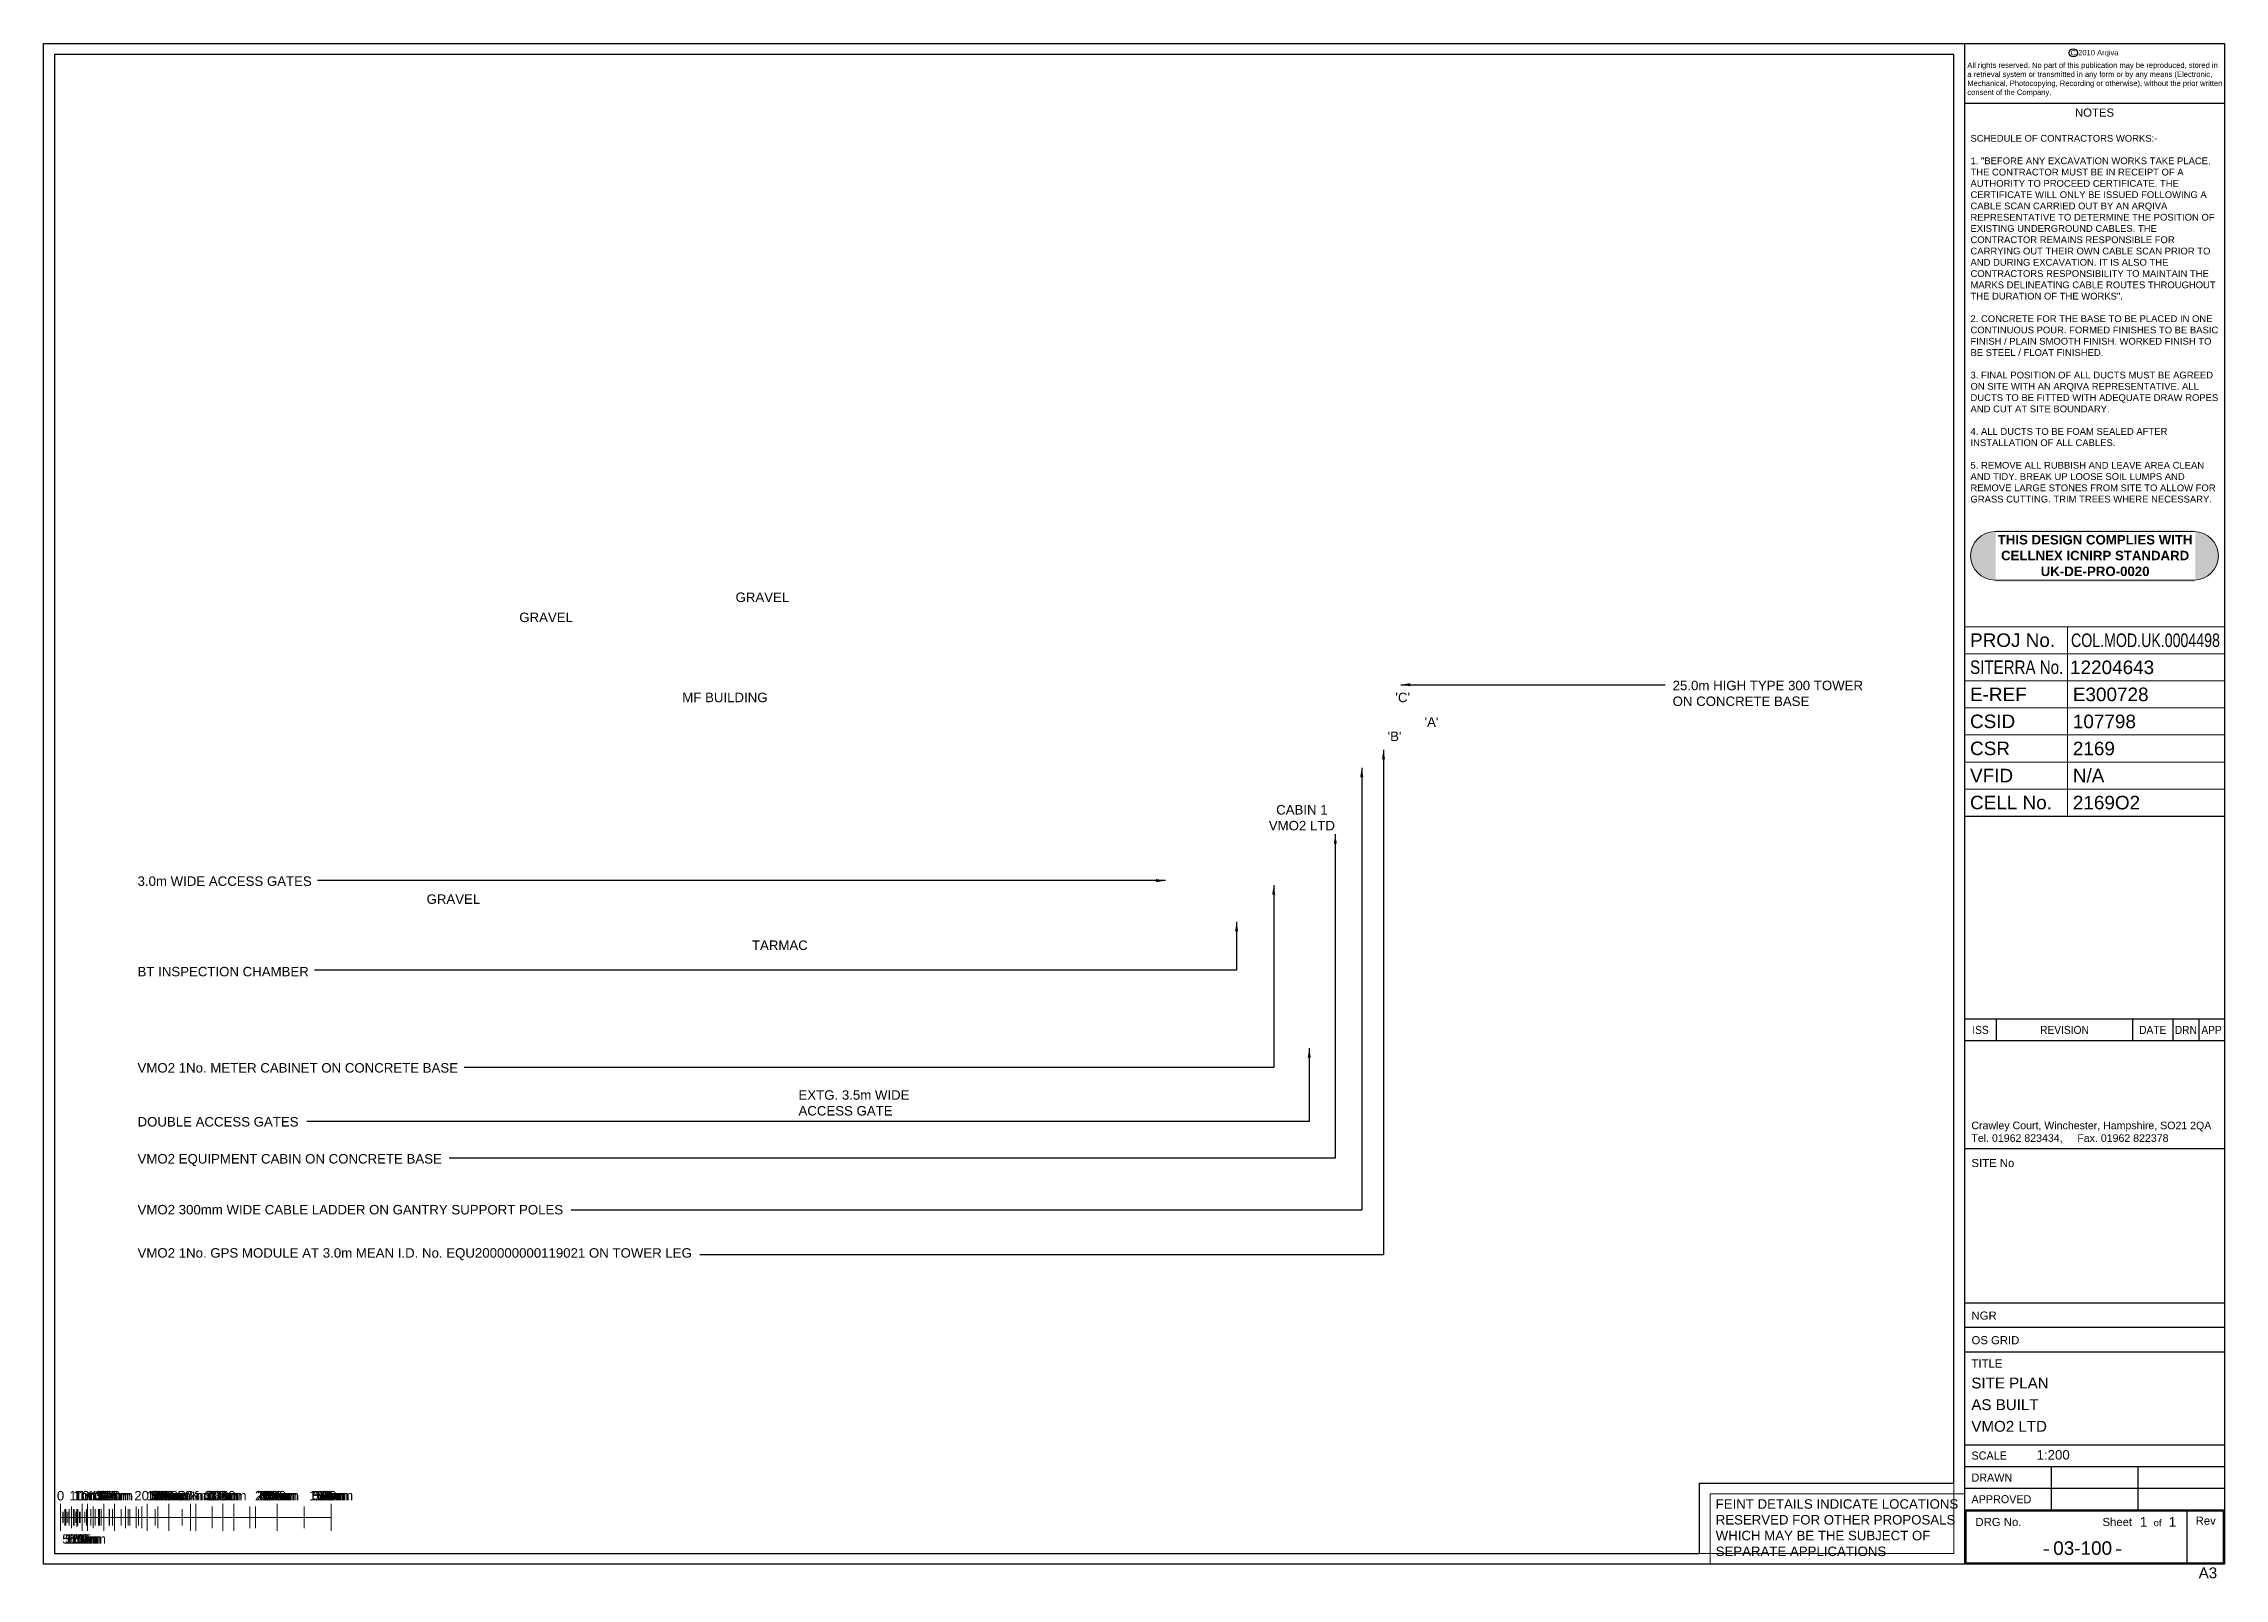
# Paper-space layout '03-100 VMO2 LTD SITE PLAN' of a CAD drawing. Header units: millimetres. Extents: x 0 to 403, y -3 to 281.
import ezdxf
from ezdxf.enums import TextEntityAlignment as Align

# ---------------------------------------------------------------- set-up
doc = ezdxf.new("R2010")
doc.units = ezdxf.units.MM
doc.header["$LTSCALE"] = 30
doc.layers.add('ACAD ENTITIES HIDDEN', color=7, linetype='Continuous')
doc.layers.add('BORDER', color=7, linetype='Continuous', lineweight=25)
doc.layers.add('TEXT AND DIMENSIONS', color=7, linetype='Continuous', lineweight=13)
doc.layers.add('VIEWPORTS', color=7, linetype='Continuous', plot=False)
doc.styles.add('textstyle3', font='arial.ttf')
doc.styles.add('textstyle4', font='arial.ttf', dxfattribs={"width": 0.9})
doc.styles.add('textstyle5', font='arial.ttf', dxfattribs={"width": 0.95})
doc.dimstyles.new('QCADDimStyle', dxfattribs={"dimtxt": 1.75, "dimasz": 1.75, "dimexe": 1.75, "dimexo": 1.75, "dimgap": 0.75, "dimtad": 1, "dimtoh": 1, "dimzin": 12, "dimdsep": 46, "dimtxsty": 'Standard', "dimcen": 0.09, "dimclrt": 256, "dimazin": 3, "dimtfac": 1, "dimtdec": 4, "dimtofl": 0, "dimtmove": 2, "dimatfit": 3, "dimfxl": 1, "dimtolj": 1, "dimtzin": 0, "dimarcsym": 0})

# ---------------------------------------------------------------- blocks, each defined once
blk = doc.blocks.new('A3MAS')
at = {"layer": 'BORDER'}
for p, q in [((0, 281), (403, 281)), ((0, 0), (0, 281)), ((355, 281), (355, 0)), ((403, 281), (403, 0)), ((355, 270), (403, 270)), ((355, 138.24), (403, 138.24)), ((403, 100.74), (355, 100.74)), ((403, 96.74), (355, 96.74)), ((360.85, 100.74), (360.85, 96.74)), ((386.04, 100.74), (386.04, 96.74)), ((393.5, 100.74), (393.5, 96.74)), ((398.25, 100.74), (398.25, 96.74)), ((403, 76.74), (355, 76.74)), ((403, 48.21), (355, 48.21)), ((403, 43.71), (355, 43.71)), ((403, 39.21), (355, 39.21)), ((403, 22), (355, 22)), ((403, 18), (355, 18)), ((371, 18), (371, 10)), ((387, 18), (387, 10)), ((403, 14), (355, 14)), ((403, 10), (355, 10)), ((355.2, 9.8), (355.2, 0.2)), ((402.8, 9.8), (355.2, 9.8)), ((396.05, 9.8), (396.05, 0.2)), ((402.8, 9.8), (402.8, 0.2)), ((403, 0), (0, 0)), ((402.8, 0.2), (355.2, 0.2))]:
    blk.add_line(p, q, dxfattribs=at)
at = {"layer": 'BORDER', "const_width": 0.25}
for points in [[(369.61, 2.64), (370.61, 2.64)], [(382.95, 2.64), (383.95, 2.64)]]:
    blk.add_lwpolyline(points, dxfattribs=at)
at = {"layer": 'BORDER'}
blk.add_circle((375.08, 279.3), 0.764, dxfattribs=at)
at = {"layer": 'BORDER', "style": 'textstyle3'}
blk.add_text('NOTES', height=1.5, dxfattribs=at).set_placement((379, 267.5), align=Align.CENTER)
at = {"layer": 'BORDER'}
for s, style, width, p in [('ISS', 'textstyle4', 0.9, (357.93, 98.73)), ('REVISION', 'textstyle4', 0.9, (373.45, 98.73)), ('DATE', 'textstyle4', 0.9, (389.77, 98.73)), ('DRN', 'textstyle4', 0.9, (395.88, 98.73)), ('APP', 'textstyle4', 0.9, (400.63, 98.73)), ('DRAWN', 'textstyle5', 0.95, (360.03, 16)), ('APPROVED', 'textstyle5', 0.95, (361.8, 12))]:
    blk.add_text(s, height=1.5, dxfattribs=dict(at, style=style, width=width)).set_placement(p, align=Align.MIDDLE_CENTER)
at = {"layer": 'BORDER', "style": 'textstyle3'}
for s, p in [('SITE No', (356.27, 73.39)), ('NGR', (356.27, 45.19)), ('OS GRID', (356.27, 40.64)), ('TITLE', (356.27, 36.33)), ('DRG No.', (357, 7.05))]:
    blk.add_text(s, height=1.5, dxfattribs=at).set_placement(p)
at = {"layer": 'BORDER', "style": 'textstyle5', "width": 0.95}
blk.add_text('SCALE', height=1.5, dxfattribs=at).set_placement((356.27, 19.33))
at = {"layer": 'BORDER', "style": 'textstyle3'}
for s, height, p in [('Sheet', 1.5, (383.21, 7.83)), ('of', 1.25, (390.65, 7.67)), ('Rev', 1.5, (399.55, 8.03))]:
    blk.add_text(s, height=height, dxfattribs=at).set_placement(p, align=Align.MIDDLE)
for s, insert, char_height, attachment_point in [('C 2010 Arqiva', (379, 279.82), 1, 2), ('A3', (399.96, -1.61), 2, 5)]:
    blk.add_mtext(s, dxfattribs=dict(at, insert=insert, char_height=char_height, attachment_point=attachment_point))
at = {"layer": 'BORDER', "attachment_point": 1, "style": 'textstyle3'}
for s, insert, char_height, width in [('All rights reserved. No part of this publication may be reproduced, stored in a retrieval system or transmitted in any form or by any means (Electronic, Mechanical, Photocopying, Recording or otherwise), without the prior written consent of the Company.', (355.5, 277.51), 1, 47), ('Crawley Court, Winchester, Hampshire, SO21 2QA\\PTel. 01962 823434,     Fax. 01962 822378', (356.25, 81.78), 1.4, 45.75)]:
    blk.add_mtext(s, dxfattribs=dict(at, insert=insert, char_height=char_height, width=width))
at = {"layer": 'BORDER', "style": 'textstyle3'}
for tag, p, height in [('TITLE1', (356.24, 32.48), 2), ('TITLE2', (356.24, 28.48), 2), ('TITLE3', (356.24, 24.48), 2), ('SCALE', (368.3, 19.33), 1.75)]:
    blk.add_attdef(tag, p, '', height=height, dxfattribs=at)
for tag, height, p in [('SHTNO', 1.8, (388.07, 7.83)), ('SHTOF', 1.8, (393.4, 7.83)), ('USERIDCATEGORY', 2.5, (376.81, 2.98))]:
    blk.add_attdef(tag, text='', height=height, dxfattribs=at).set_placement(p, align=Align.MIDDLE)
blk = doc.blocks.new('*U32')
at = {"layer": 'TEXT AND DIMENSIONS'}
for p, q in [((0, 2.5), (0, -2.5)), ((0, 2.5), (0, -2.5)), ((0, 2.5), (0, -2.5)), ((0, 2.5), (0, -2.5)), ((0, 2.5), (0, -2.5)), ((0, 2.5), (0, -2.5)), ((0, 2.5), (0, -2.5)), ((0, 2.5), (0, -2.5)), ((0, 2.5), (0, -2.5)), ((0, 2.5), (0, -2.5)), ((0, 2.5), (0, -2.5)), ((0, 2.5), (0, -2.5)), ((0, 2.5), (0, -2.5)), ((0, 0), (40, 0)), ((0, 0), (50, 0)), ((0, 0), (40, 0)), ((0, 0), (40, 0)), ((0, 0), (50, 0)), ((0, 0), (50, 0)), ((0, 0), (50, 0)), ((0, 0), (40, 0)), ((0, 0), (50, 0)), ((0, 0), (50, 0)), ((0, 0), (50, 0)), ((0, 0), (40, 0)), ((0, 0), (40, 0)), ((0, 0), (50, 0)), ((0, 0), (40, 0)), ((0, 0), (40, 0)), ((0, 0), (40, 0)), ((0, 0), (40, 0)), ((0.4, 1), (0.4, -1)), ((0.5, 1), (0.5, -1)), ((0.8, 1.5), (0.8, -1.5)), ((0.8, 1.5), (0.8, -1.5)), ((0.8, 1), (0.8, -1)), ((1, 1.5), (1, -1.5)), ((1, 1.5), (1, -1.5)), ((1, 1.5), (1, -1.5)), ((1, 1.5), (1, -1.5)), ((1, 1.5), (1, -1.5)), ((1, 1), (1, -1)), ((1.2, 1), (1.2, -1)), ((1.5, 1), (1.5, -1)), ((1.6, 1.5), (1.6, -1.5)), ((1.6, 1.5), (1.6, -1.5)), ((1.6, 1), (1.6, -1)), ((2, 2), (2, -2)), ((2, 2), (2, -2)), ((2, 2), (2, -2)), ((2, 2), (2, -2)), ((2, 2), (2, -2)), ((2, 1.5), (2, -1.5)), ((2, 1.5), (2, -1.5)), ((2, 1.5), (2, -1.5)), ((2, 1.5), (2, -1.5)), ((2, 1), (2, -1)), ((2.4, 1.5), (2.4, -1.5)), ((2.4, 1.5), (2.4, -1.5)), ((2.4, 1), (2.4, -1)), ((2.5, 1.5), (2.5, -1.5)), ((2.5, 1.5), (2.5, -1.5)), ((2.8, 1), (2.8, -1)), ((3, 1.5), (3, -1.72)), ((3, 1.5), (3, -1.72)), ((3, 1.5), (3, -1.72)), ((3, 1.5), (3, -1.72)), ((3, 1.5), (3, -1.72)), ((3, 1), (3, -1)), ((3.2, 1.5), (3.2, -1.5)), ((3.2, 1.5), (3.2, -1.5)), ((3.2, 1), (3.2, -1)), ((3.5, 1), (3.5, -1)), ((3.6, 1), (3.6, -1)), ((4, 2.5), (4, -2.5)), ((4, 2.5), (4, -2.5)), ((4, 2.5), (4, -2.5)), ((4, 2), (4, -2)), ((4, 2), (4, -2)), ((4, 2), (4, -2)), ((4, 2), (4, -2)), ((4, 2), (4, -2)), ((4, 2), (4, -2)), ((4, 2), (4, -2)), ((4, 1), (4, -1)), ((4.5, 1), (4.5, -1)), ((4.8, 1.5), (4.8, -1.5)), ((4.8, 1.5), (4.8, -1.5)), ((5, 2.5), (5, -2.5)), ((5, 2.5), (5, -2.5)), ((5, 1.5), (5, -1.5)), ((5, 1.5), (5, -1.5)), ((5, 1.5), (5, -1.5)), ((5, 1.5), (5, -1.5)), ((5, 1.5), (5, -1.5)), ((5.6, 1.5), (5.6, -1.5)), ((5.6, 1.5), (5.6, -1.5)), ((6, 2), (6, -2)), ((6, 2), (6, -2)), ((6, 2), (6, -2)), ((6, 2), (6, -2)), ((6, 2), (6, -2)), ((6, 1.5), (6, -1.5)), ((6, 1.5), (6, -1.5)), ((6, 1.5), (6, -1.5)), ((6, 1.5), (6, -1.5)), ((6.4, 1.5), (6.4, -1.5)), ((6.4, 1.5), (6.4, -1.5)), ((7, 1.5), (7, -1.5)), ((7, 1.5), (7, -1.5)), ((7, 1.5), (7, -1.5)), ((7, 1.5), (7, -1.5)), ((7, 1.5), (7, -1.5)), ((7.2, 1.5), (7.2, -1.5)), ((7.2, 1.5), (7.2, -1.5)), ((7.5, 1.5), (7.5, -1.5)), ((7.5, 1.5), (7.5, -1.5)), ((8, 2.5), (8, -2.5)), ((8, 2.5), (8, -2.5)), ((8, 2), (8, -2)), ((8, 2), (8, -2)), ((8, 2), (8, -2)), ((8, 2), (8, -2)), ((8, 2), (8, -2)), ((8, 2), (8, -2)), ((8, 2), (8, -2)), ((8, 2), (8, -2)), ((9, 1.5), (9, -1.5)), ((9, 1.5), (9, -1.5)), ((9.07, 1.5), (9.07, -1.5)), ((9.07, 1.5), (9.07, -1.5)), ((9.07, 1.5), (9.07, -1.5)), ((9.6, 1.5), (9.6, -1.5)), ((10, 2.5), (10, -2.5)), ((10, 2.5), (10, -2.5)), ((10, 2.5), (10, -2.5)), ((10, 2.5), (10, -2.5)), ((10, 2.5), (10, -2.5)), ((10, 2.5), (10, -2.5)), ((10, 2.5), (10, -2.5)), ((10, 2), (10, -2)), ((10, 2), (10, -2)), ((10, 1.5), (10, -1.5)), ((10, 1.5), (10, -1.5)), ((10, 1.5), (10, -1.5)), ((10, 1.5), (10, -1.5)), ((10, 1.5), (10, -1.5)), ((11.2, 1.5), (11.2, -1.5)), ((12, 2), (12, -2)), ((12, 2), (12, -2)), ((12, 2), (12, -2)), ((12, 2), (12, -2)), ((12, 2), (12, -2)), ((12, 2), (12, -2)), ((12, 2), (12, -2)), ((12, 2), (12, -2)), ((12, 2), (12, -2)), ((12.5, 1.5), (12.5, -1.5)), ((12.5, 1.5), (12.5, -1.5)), ((12.8, 1.5), (12.8, -1.5)), ((14, 2), (14, -2)), ((14, 2), (14, -2)), ((14, 2), (14, -2)), ((14, 2), (14, -2)), ((14, 2), (14, -2)), ((14, 1.5), (14, -1.5)), ((14, 1.5), (14, -1.5)), ((14, 1.5), (14, -1.5)), ((14, 1.5), (14, -1.5)), ((14, 1.5), (14, -1.5)), ((14.4, 1.5), (14.4, -1.5)), ((15, 2), (15, -2)), ((15, 2), (15, -2)), ((16, 2.5), (16, -2.5)), ((16, 2), (16, -2)), ((16, 2), (16, -2)), ((16, 2), (16, -2)), ((16, 2), (16, -2)), ((16, 2), (16, -2)), ((16, 2), (16, -2)), ((16, 2), (16, -2)), ((16, 2), (16, -2)), ((16, 2), (16, -2)), ((17.5, 1.5), (17.5, -1.5)), ((17.5, 1.5), (17.5, -1.5)), ((18, 2), (18, -2)), ((18, 2), (18, -2)), ((18, 2), (18, -2)), ((18, 2), (18, -2)), ((18, 2), (18, -2)), ((18, 1.5), (18, -1.5)), ((18, 1.5), (18, -1.5)), ((18, 1.5), (18, -1.5)), ((18, 1.5), (18, -1.5)), ((18, 1.5), (18, -1.5)), ((20, 2.5), (20, -2.5)), ((20, 2.5), (20, -2.5)), ((20, 2.5), (20, -2.5)), ((20, 2.5), (20, -2.5)), ((20, 2.5), (20, -2.5)), ((20, 2.5), (20, -2.5)), ((20, 2.5), (20, -2.5)), ((20, 2.5), (20, -2.5)), ((20, 2.5), (20, -2.5)), ((20, 2.5), (20, -2.5)), ((20, 2), (20, -2)), ((20, 2), (20, -2)), ((20, 2), (20, -2)), ((22.5, 1.5), (22.5, -1.5)), ((22.5, 1.5), (22.5, -1.5)), ((24, 2.5), (24, -2.5)), ((24, 2), (24, -2)), ((24, 2), (24, -2)), ((24, 2), (24, -2)), ((25, 2.5), (25, -2.5)), ((25, 2.5), (25, -2.5)), ((28, 2), (28, -2)), ((28, 2), (28, -2)), ((28, 2), (28, -2)), ((30, 2.5), (30, -2.5)), ((30, 2.5), (30, -2.5)), ((30, 2), (30, -2)), ((30, 2), (30, -2)), ((32, 2.5), (32, -2.5)), ((32, 2), (32, -2)), ((32, 2), (32, -2)), ((32, 2), (32, -2)), ((35, 2), (35, -2)), ((35, 2), (35, -2)), ((36, 2), (36, -2)), ((36, 2), (36, -2)), ((36, 2), (36, -2)), ((40, 2.5), (40, -2.5)), ((40, 2.5), (40, -2.5)), ((40, 2.5), (40, -2.5)), ((40, 2.5), (40, -2.5)), ((40, 2.5), (40, -2.5)), ((40, 2.5), (40, -2.5)), ((40, 2.5), (40, -2.5)), ((40, 2.5), (40, -2.5)), ((40, 2.5), (40, -2.5)), ((40, 2.5), (40, -2.5)), ((40, 2.5), (40, -2.5)), ((40, 2), (40, -2)), ((40, 2), (40, -2)), ((45, 2), (45, -2)), ((45, 2), (45, -2)), ((50, 2.5), (50, -2.5)), ((50, 2.5), (50, -2.5)), ((50, 2.5), (50, -2.5)), ((50, 2.5), (50, -2.5))]:
    blk.add_line(p, q, dxfattribs=at)
at = {"layer": 'TEXT AND DIMENSIONS', "flags": 128}
for points in [[(0, 2.5), (0, -2.5)], [(0, 2.5), (0, -2.5)], [(0, 2.5), (0, -2.5)], [(0, 2.5), (0, -2.5)], [(0, 2.5), (0, -2.5)], [(0, 2.5), (0, -2.5)], [(0, 2.5), (0, -2.5)], [(0, 0), (50, 0)], [(0, 0), (40, 0)], [(1, 1.5), (1, -1.5)], [(1, 1.5), (1, -1.5)], [(1, 1.5), (1, -1.5)], [(2, 1.5), (2, -1.5)], [(2, 1.5), (2, -1.5)], [(2, 1.5), (2, -1.5)], [(3, 1.5), (3, -1.5)], [(3, 1.5), (3, -1.5)], [(3, 1.5), (3, -1.5)], [(4, 2), (4, -2)], [(4, 1.5), (4, -1.5)], [(4, 1.5), (4, -1.5)], [(4, 1.5), (4, -1.5)], [(5, 2), (5, -2)], [(5, 2), (5, -2)], [(5, 2), (5, -2)], [(6, 1.5), (6, -1.5)], [(6, 1.5), (6, -1.5)], [(6, 1.5), (6, -1.5)], [(7, 1.5), (7, -1.5)], [(7, 1.5), (7, -1.5)], [(7, 1.5), (7, -1.5)], [(8, 2), (8, -2)], [(8, 1.5), (8, -1.5)], [(8, 1.5), (8, -1.5)], [(8, 1.5), (8, -1.5)], [(9, 1.5), (9, -1.5)], [(9, 1.5), (9, -1.5)], [(9, 1.5), (9, -1.5)], [(10, 2.5), (10, -2.5)], [(10, 2.5), (10, -2.5)], [(10, 2.5), (10, -2.5)], [(12, 2), (12, -2)], [(16, 2), (16, -2)], [(20, 2.5), (20, -2.5)], [(20, 2.5), (20, -2.5)], [(20, 2.5), (20, -2.5)], [(20, 2.5), (20, -2.5)], [(25, 2.5), (25, -2.5)], [(30, 2.5), (30, -2.5)], [(40, 2.5), (40, -2.5)], [(40, 2.5), (40, -2.5)], [(40, 2.5), (40, -2.5)], [(50, 2.5), (50, -2.5)], [(50, 2.5), (50, -2.5)], [(50, 2.5), (50, -2.5)], [(50, 2.5), (50, -2.5)], [(50, 2.5), (50, -2.5)]]:
    blk.add_lwpolyline(points, dxfattribs=at)
at = {"layer": 'TEXT AND DIMENSIONS'}
for points in [[(1, 1.5), (1, -1.5)], [(1, 1.5), (1, -1.5)], [(1, 1.5), (1, -1.5)], [(1, 1.5), (1, -1.5)], [(2, 1.5), (2, -1.5)], [(2, 1.5), (2, -1.5)], [(2, 1.5), (2, -1.5)], [(2, 1.5), (2, -1.5)], [(3, 1.5), (3, -1.5)], [(3, 1.5), (3, -1.5)], [(3, 1.5), (3, -1.5)], [(3, 1.5), (3, -1.5)], [(4, 1.5), (4, -1.5)], [(4, 1.5), (4, -1.5)], [(4, 1.5), (4, -1.5)], [(4, 1.5), (4, -1.5)], [(5, 2), (5, -2)], [(5, 2), (5, -2)], [(5, 2), (5, -2)], [(5, 2), (5, -2)], [(6, 1.5), (6, -1.5)], [(6, 1.5), (6, -1.5)], [(6, 1.5), (6, -1.5)], [(6, 1.5), (6, -1.5)], [(7, 1.5), (7, -1.5)], [(7, 1.5), (7, -1.5)], [(7, 1.5), (7, -1.5)], [(7, 1.5), (7, -1.5)], [(8, 1.5), (8, -1.5)], [(8, 1.5), (8, -1.5)], [(8, 1.5), (8, -1.5)], [(8, 1.5), (8, -1.5)], [(9, 1.5), (9, -1.5)], [(9, 1.5), (9, -1.5)], [(9, 1.5), (9, -1.5)], [(9, 1.5), (9, -1.5)], [(10, 2.5), (10, -2.5)], [(10, 2.5), (10, -2.5)], [(12, 1.5), (12, -1.5)], [(12, 1.5), (12, -1.5)], [(12, 1.5), (12, -1.5)], [(12, 1.5), (12, -1.5)], [(12, 1.5), (12, -1.5)], [(14, 1.5), (14, -1.5)], [(14, 1.5), (14, -1.5)], [(14, 1.5), (14, -1.5)], [(14, 1.5), (14, -1.5)], [(14, 1.5), (14, -1.5)], [(16, 1.5), (16, -1.5)], [(16, 1.5), (16, -1.5)], [(16, 1.5), (16, -1.5)], [(16, 1.5), (16, -1.5)], [(16, 1.5), (16, -1.5)], [(18, 1.5), (18, -1.5)], [(18, 1.5), (18, -1.5)], [(18, 1.5), (18, -1.5)], [(18, 1.5), (18, -1.5)], [(18, 1.5), (18, -1.5)], [(20, 2.5), (20, -2.5)], [(24, 2), (24, -2)], [(25, 2.5), (25, -2.5)], [(25, 2), (25, -2)], [(25, 2), (25, -2)], [(25, 2), (25, -2)], [(25, 2), (25, -2)], [(25, 2), (25, -2)], [(28, 2), (28, -2)], [(30, 2.5), (30, -2.5)], [(30, 2.5), (30, -2.5)], [(32, 2), (32, -2)], [(36, 2), (36, -2)], [(40, 2.5), (40, -2.5)], [(40, 2.5), (40, -2.5)]]:
    blk.add_lwpolyline(points, dxfattribs=at)
at = {"layer": 'TEXT AND DIMENSIONS', "char_height": 1.75, "attachment_point": 5, "style": 'textstyle3'}
for s, insert in [('0', (0, 4)), ('0', (0, 4)), ('0', (0, 4)), ('0', (0, 4)), ('0', (0, 4)), ('0', (0, 4)), ('0', (0, 4)), ('0', (0, 4)), ('0', (0, 4)), ('0', (0, 4)), ('0', (0, 4)), ('0', (0, 4)), ('0', (0, 4)), ('0', (0, 4)), ('0', (0, 4)), ('0', (0, 4)), ('0', (0, 4)), ('0', (0, 4)), ('0', (0, 4)), ('0', (0, 4)), ('10m', (4, 4)), ('1m', (4, 4)), ('10m', (5, 4)), ('1m', (5, 4)), ('100m', (8, 4)), ('10m', (8, 4)), ('50mm', (10, 4)), ('20mm', (10, 4)), ('10mm', (10, 4)), ('500m', (10, 4)), ('100m', (10, 4)), ('0.1m', (10, 4)), ('0.2m', (10, 4)), ('0.5m', (10, 4)), ('50m', (10, 4)), ('10m', (10, 4)), ('5m', (10, 4)), ('1m', (10, 4)), ('20m', (16, 4)), ('100mm', (20, 4)), ('1000m', (20, 4)), ('20mm', (20, 4)), ('500m', (20, 4)), ('200m', (20, 4)), ('250m', (20, 4)), ('100m', (20, 4)), ('0.2m', (20, 4)), ('0.5m', (20, 4)), ('50m', (20, 4)), ('20m', (20, 4)), ('10m', (20, 4)), ('5m', (20, 4)), ('2m', (20, 4)), ('1m', (20, 4)), ('50mm', (25, 4)), ('30m', (24, 4)), ('0.5m', (25, 4)), ('50m', (25, 4)), ('5m', (25, 4)), ('30mm', (30, 4)), ('300m', (30, 4)), ('0.3m', (30, 4)), ('30m', (30, 4)), ('3m', (30, 4)), ('40m', (32, 4)), ('200mm', (40, 4)), ('2000m', (40, 4)), ('1000m', (40, 4)), ('40mm', (40, 4)), ('400m', (40, 4)), ('500m', (40, 4)), ('200m', (40, 4)), ('100m', (40, 4)), ('0.4m', (40, 4)), ('40m', (40, 4)), ('50m', (40, 4)), ('20m', (40, 4)), ('10m', (40, 4)), ('4m', (40, 4)), ('2m', (40, 4)), ('1m', (40, 4)), ('100mm', (50, 4)), ('50mm', (50, 4)), ('500m', (50, 4)), ('100m', (50, 4)), ('0.5m', (50, 4)), ('50m', (50, 4)), ('10m', (50, 4)), ('5m', (50, 4)), ('1m', (50, 4)), ('5m', (2, -4)), ('5m', (2.5, -4)), ('100m', (4, -4)), ('0.1m', (4, -4)), ('50m', (4, -4)), ('10mm', (5, -4)), ('0.1m', (5, -4)), ('0.5m', (5, -4)), ('5mm', (5, -4)), ('5m', (4, -4)), ('50m', (5, -4)), ('5m', (5, -4))]:
    blk.add_mtext(s, dxfattribs=dict(at, insert=insert))

psp = doc.layouts.new('03-100 VMO2 LTD SITE PLAN')

# ---------------------------------------------------------------- hatches: boundary and pattern name
at = {"layer": 'TEXT AND DIMENSIONS', "transparency": 33554687}
h = psp.add_hatch(color=3, dxfattribs=at)
edge = h.paths.add_edge_path(flags=0)
edge.add_arc((397.42, 186.34), 4.47, 270, 450)
edge.add_line((397.42, 190.81), (360.58, 190.81))
edge.add_arc((360.58, 186.34), 4.47, 90, 270)
edge.add_line((360.58, 181.87), (397.42, 181.87))
h.paths.add_polyline_path([(360.74, 181.56), (397.61, 181.56), (397.61, 191.06), (360.74, 191.06)], flags=0)

# ---------------------------------------------------------------- linework, layer by layer
at = {"layer": 'TEXT AND DIMENSIONS'}
for p, q in [((355, 173.24), (403, 173.24)), ((374, 163.24), (374, 173.24)), ((355, 168.24), (403, 168.24)), ((355, 163.24), (403, 163.24)), ((374, 158.24), (374, 163.24)), ((355, 158.24), (403, 158.24)), ((374, 153.24), (374, 158.24)), ((355, 153.24), (403, 153.24)), ((374, 148.24), (374, 153.24)), ((355, 148.24), (403, 148.24)), ((374, 143.24), (374, 148.24)), ((355, 143.24), (403, 143.24)), ((374, 138.24), (374, 143.24)), ((355, 13), (308, 13)), ((308, 13), (308, 0))]:
    psp.add_line(p, q, dxfattribs=at)
at = {"layer": 'TEXT AND DIMENSIONS', "color": 3}
psp.add_lwpolyline([(360.58, 181.87, -1), (360.58, 190.81), (397.42, 190.81, -1), (397.42, 181.87)], format="xyb", close=True, dxfattribs=at)
at = {"layer": 'VIEWPORTS'}
psp.add_lwpolyline([(2, 279), (2, 2), (306, 2), (306, 15), (353, 15), (353, 279)], close=True, dxfattribs=at)

# ---------------------------------------------------------------- block references
at = {"layer": 'BORDER'}
psp.add_blockref('A3MAS', (0, 0), dxfattribs=at).add_auto_attribs({'USERIDCATEGORY': '03-100', 'SCALE': '1:200', 'SHTNO': '1', 'SHTOF': '1', 'TITLE1': 'SITE PLAN', 'TITLE2': 'AS BUILT', 'TITLE3': 'VMO2 LTD'})
at = {"layer": 'TEXT AND DIMENSIONS'}
psp.add_blockref('*U32', (3.13, 8.65), dxfattribs=at)

# ---------------------------------------------------------------- texts
at = {"layer": 'ACAD ENTITIES HIDDEN', "insert": (356.08, 264.13), "char_height": 1.25, "width": 46, "attachment_point": 1, "style": 'textstyle3'}
psp.add_mtext('SCHEDULE OF CONTRACTORS WORKS:-\\P\\P1. "BEFORE ANY EXCAVATION WORKS TAKE PLACE, THE CONTRACTOR MUST BE IN RECEIPT OF A AUTHORITY TO PROCEED CERTIFICATE. THE CERTIFICATE WILL ONLY BE ISSUED FOLLOWING A CABLE SCAN CARRIED OUT BY AN ARQIVA REPRESENTATIVE TO DETERMINE THE POSITION OF EXISTING UNDERGROUND CABLES. THE CONTRACTOR REMAINS RESPONSIBLE FOR CARRYING OUT THEIR OWN CABLE SCAN PRIOR TO AND DURING EXCAVATION. IT IS ALSO THE CONTRACTORS RESPONSIBILITY TO MAINTAIN THE MARKS DELINEATING CABLE ROUTES THROUGHOUT THE DURATION OF THE WORKS".\\P\\P2. CONCRETE FOR THE BASE TO BE PLACED IN ONE CONTINUOUS POUR. FORMED FINISHES TO BE BASIC FINISH / PLAIN SMOOTH FINISH. WORKED FINISH TO BE STEEL / FLOAT FINISHED.\\P\\P3. FINAL POSITION OF ALL DUCTS MUST BE AGREED ON SITE WITH AN ARQIVA REPRESENTATIVE. ALL DUCTS TO BE FITTED WITH ADEQUATE DRAW ROPES AND CUT AT SITE BOUNDARY.\\P\\P4. ALL DUCTS TO BE FOAM SEALED AFTER INSTALLATION OF ALL CABLES.\\P\\P5. REMOVE ALL RUBBISH AND LEAVE AREA CLEAN AND TIDY. BREAK UP LOOSE SOIL LUMPS AND REMOVE LARGE STONES FROM SITE TO ALLOW FOR GRASS CUTTING. TRIM TREES WHERE NECESSARY.', dxfattribs=at)
at = {"layer": 'TEXT AND DIMENSIONS', "style": 'textstyle3'}
psp.add_text('12204643', height=2.5, dxfattribs=at).set_placement((374.48, 164.49))
at = {"layer": 'TEXT AND DIMENSIONS', "color": 3, "insert": (361.2, 190.19), "char_height": 1.75, "width": 35.8233, "attachment_point": 1, "style": 'textstyle3'}
psp.add_mtext('\\pxqc;{\\fArial|b1|i0|c0|p34;THIS DESIGN COMPLIES WITH\\PCELLNEX ICNIRP STANDARD\\PUK-DE-PRO-0020} ', dxfattribs=at)
at = {"layer": 'TEXT AND DIMENSIONS', "char_height": 1.75, "attachment_point": 1, "rotation": 359.9968, "style": 'textstyle3'}
for s, insert, width in [('GRAVEL', (127.87, 179.56), 9.0427), ('GRAVEL', (87.9, 175.85), 9.0427), ('25.0m HIGH TYPE 300 TOWER ON CONCRETE BASE', (301.04, 163.26), 35.1727), ('MF BUILDING', (118.03, 161.05), 15.6404), ('3.0m WIDE ACCESS GATES', (17.36, 127.1), 32.0857), ('GRAVEL', (70.77, 123.78), 9.0427), ('TARMAC', (130.9, 115.26), 9.0427), ('BT INSPECTION CHAMBER', (17.36, 110.38), 31.6357), ('VMO2 1No. METER CABINET ON CONCRETE BASE', (17.36, 92.6), 59.114), ('EXTG. 3.5m WIDE\\PACCESS GATE', (139.5, 87.58), 28.8043), ('DOUBLE ACCESS GATES', (17.36, 82.63), 29.6421), ('VMO2 EQUIPMENT CABIN ON CONCRETE BASE', (17.36, 75.79), 56.1237), ('VMO2 300mm WIDE CABLE LADDER ON GANTRY SUPPORT POLES', (17.36, 66.39), 78.5466), ('VMO2 1No. GPS MODULE AT 3.0m MEAN I.D. No. EQU200000000119021 ON TOWER LEG ', (17.36, 58.4), 102.3101)]:
    psp.add_mtext(s, dxfattribs=dict(at, insert=insert, width=width))
at = {"layer": 'TEXT AND DIMENSIONS', "char_height": 2.5, "attachment_point": 4, "style": 'textstyle3'}
for s, insert in [('PROJ No.', (356, 170.74)), ('{\\W0.8;SITERRA No.}', (356, 165.74)), ('E-REF', (356, 160.74)), ('CSID', (356, 155.74)), ('CSR', (356, 150.74)), ('VFID', (356, 145.74)), ('CELL No.', (356, 140.74))]:
    psp.add_mtext(s, dxfattribs=dict(at, insert=insert))
at = {"layer": 'TEXT AND DIMENSIONS', "attachment_point": 1, "style": 'textstyle3'}
for s, insert, char_height, width in [('{\\W0.75;COL.MOD.UK.0004498}', (374.66, 171.99), 2.5, 36.8717), ('\\pxqc;CABIN 1 VMO2 LTD', (224.02, 140.28), 1.75, 17.0066), ('FEINT DETAILS INDICATE LOCATIONS RESERVED FOR OTHER PROPOSALS WHICH MAY BE THE SUBJECT OF SEPARATE APPLICATIONS', (309, 12), 1.75, 48.6012)]:
    psp.add_mtext(s, dxfattribs=dict(at, insert=insert, char_height=char_height, width=width))
at = {"layer": 'TEXT AND DIMENSIONS', "char_height": 1.75, "attachment_point": 1, "rotation": 359.9968, "style": 'textstyle3'}
for s, insert in [("'C'", (249.8, 161.05)), ("'B'", (248.37, 153.86)), ("'A'", (255.19, 156.49))]:
    psp.add_mtext(s, dxfattribs=dict(at, insert=insert))
at = {"layer": 'TEXT AND DIMENSIONS', "style": 'textstyle3'}
for tag, p in [('E300728', (375, 159.49)), ('107798', (375, 154.49)), ('2169', (375, 149.49)), ('N/A', (375, 144.49)), ('2169O2', (375, 139.49))]:
    psp.add_attdef(tag, p, '', height=2.5, dxfattribs=at)

# ---------------------------------------------------------------- leaders
at = {"layer": 'TEXT AND DIMENSIONS'}
for points in [[(250.82, 162.52), (299.65, 162.52)], [(247.6, 150.51), (247.6, 57.18), (121.28, 57.18)], [(243.59, 147.19), (243.59, 65.43), (97.48, 65.43)], [(238.7, 134.88), (238.7, 75.03), (74.92, 75.03)], [(207.33, 126.33), (50.59, 126.33)], [(227.32, 125.46), (227.32, 91.77), (77.74, 91.77)], [(220.46, 118.7), (220.46, 109.8), (50.06, 109.8)], [(233.88, 95.34), (233.88, 81.8), (48.65, 81.8)]]:
    psp.add_leader(points, dimstyle='QCADDimStyle', dxfattribs=at)

# ---------------------------------------------------------------- viewports
at = {"layer": 'VIEWPORTS', "view_target_point": (212134.5, 50492)}
psp.add_viewport(center=(177.5, 140.5), size=(351, 277), view_center_point=(1474.79, 0), view_height=55400.001, status=4, dxfattribs=at)
at = {"layer": 'VIEWPORTS'}
psp.add_viewport(center=(379, 117.49), size=(48, 41.5), view_center_point=(24, 16.7), view_height=41.5, dxfattribs=at)
psp.add_viewport(center=(379, 38.37), size=(48, 76.739), view_center_point=(24, -50.12), view_height=76.739, status=3, dxfattribs=at)

doc.saveas('drawing.dxf')
